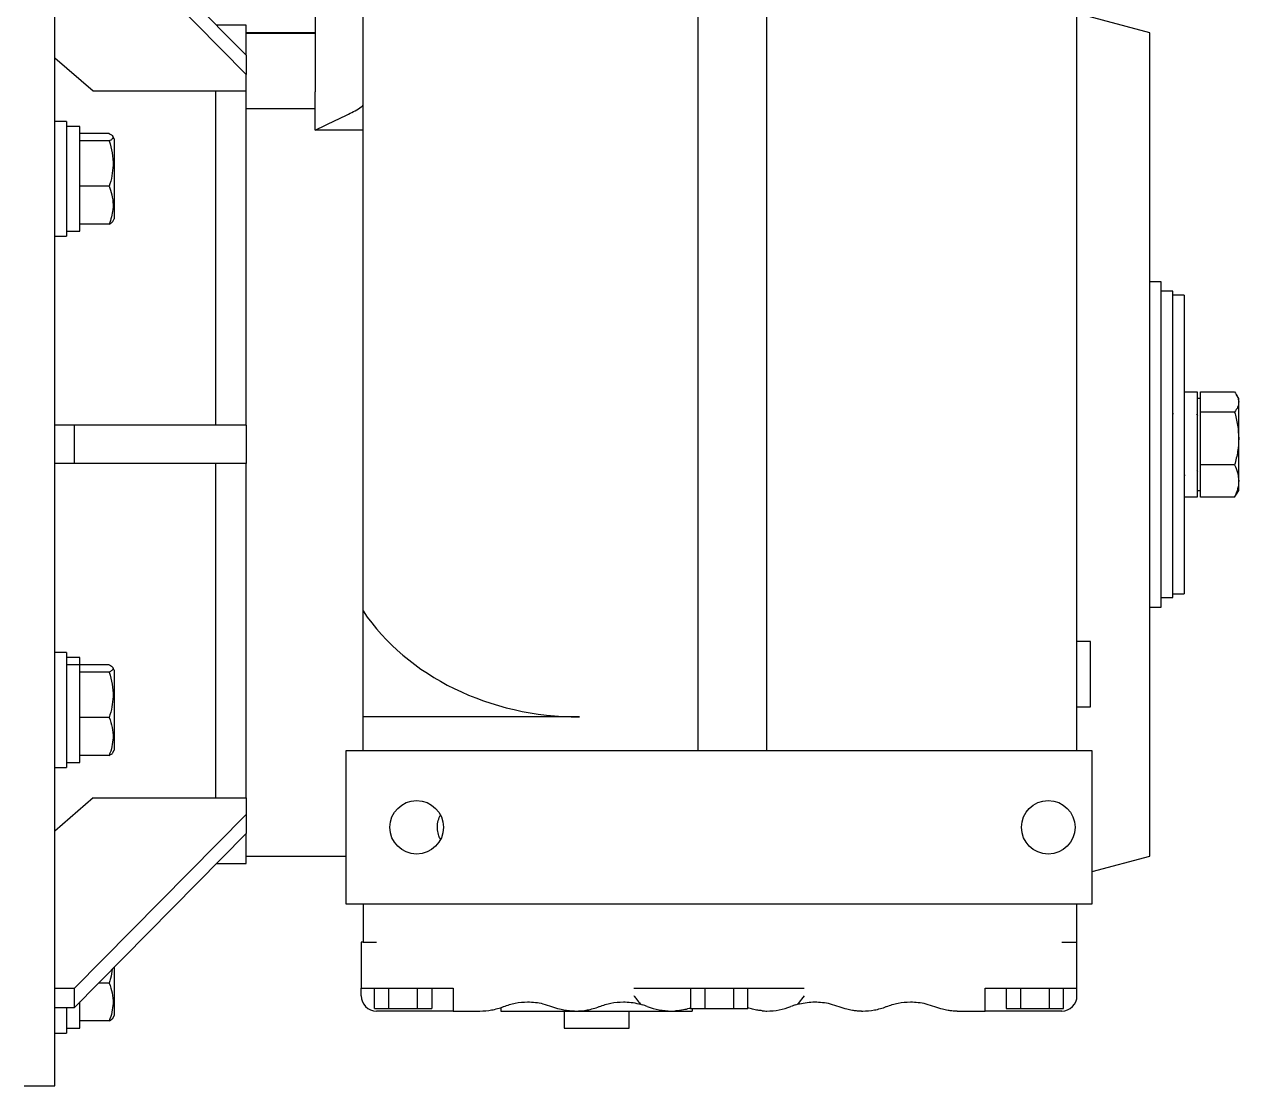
# Model space of a CAD drawing. Header units: millimetres. Extents: x 8 to 420, y -1 to 292.
# Drawn here: x 267.34 to 288.49, y 199.76 to 218.24 of the extents above; entities that cross this region are included whole.
import ezdxf

# ---------------------------------------------------------------- set-up
doc = ezdxf.new("R2010")
doc.units = ezdxf.units.MM

msp = doc.modelspace()

# ---------------------------------------------------------------- linework, layer by layer
at = {"color": 7, "linetype": 'Continuous', "lineweight": 25}
for p, q in [((272.408292, 223.887561), (272.408292, 217.061579)), ((279.074959, 205.589827), (279.074959, 223.589827)), ((280.274959, 205.589827), (280.274959, 223.589827)), ((285.674959, 205.589827), (285.674959, 223.589827)), ((267.874959, 199.756494), (267.874959, 222.089827)), ((273.241626, 208.023216), (273.241626, 221.156438)), ((271.208292, 217.700488), (268.208292, 220.731577)), ((271.208292, 217.367155), (268.208292, 220.398243)), ((286.941626, 218.089827), (285.705073, 218.421161)), ((271.208292, 218.223161), (270.690981, 218.223161)), ((271.208292, 217.700488), (271.208292, 218.223161)), ((272.408292, 218.089827), (271.208292, 218.089827)), ((271.208292, 218.087696), (272.408292, 218.087696)), ((286.941626, 210.923161), (286.941626, 218.089827)), ((267.874959, 217.65583), (268.541626, 217.078479)), ((271.208292, 217.700488), (271.208292, 217.367155)), ((271.208292, 217.078479), (271.208292, 217.367155)), ((268.541626, 217.078479), (271.208292, 217.078479)), ((270.674959, 211.256494), (270.674959, 217.078479)), ((270.674959, 211.256494), (270.674959, 217.078479)), ((271.208292, 211.256494), (271.208292, 217.078479)), ((272.408292, 216.397587), (272.408292, 217.061579)), ((272.408292, 216.770469), (271.208292, 216.770469)), ((268.074959, 216.548161), (267.874959, 216.548161)), ((268.074959, 216.548161), (268.074959, 214.548161)), ((268.308292, 216.461494), (268.074959, 216.461494)), ((268.308292, 214.634827), (268.308292, 216.461494)), ((273.241626, 216.397587), (272.408292, 216.397587)), ((268.821624, 216.33757), (268.308292, 216.33757)), ((268.821624, 216.2082), (268.308292, 216.2082)), ((268.908292, 216.244827), (268.880878, 216.29231)), ((268.908292, 216.244827), (268.908292, 215.11174)), ((268.821624, 215.418791), (268.308292, 215.418791)), ((268.908292, 215.11174), (268.908292, 214.851494)), ((268.821624, 214.758751), (268.308292, 214.758751)), ((268.880878, 214.804011), (268.908292, 214.851494)), ((267.874959, 214.548161), (268.074959, 214.548161)), ((268.074959, 214.634827), (268.308292, 214.634827)), ((287.141626, 213.756494), (286.941626, 213.756494)), ((287.141626, 208.089827), (287.141626, 213.756494)), ((287.341626, 213.589827), (287.141626, 213.589827)), ((287.341626, 208.256494), (287.341626, 213.589827)), ((287.541626, 213.523161), (287.341626, 213.523161)), ((287.541626, 213.523161), (287.541626, 208.323161)), ((287.774959, 211.836494), (287.541626, 211.836494)), ((287.774959, 210.009827), (287.774959, 211.836494)), ((287.828292, 211.723161), (287.774959, 211.723161)), ((287.828292, 211.66254), (287.828292, 211.838909)), ((287.828292, 211.838909), (288.420173, 211.838909)), ((288.491626, 211.723161), (288.453757, 211.788751)), ((288.491626, 211.66254), (288.491626, 211.723161)), ((287.828292, 211.486172), (287.828292, 211.66254)), ((288.491626, 211.028297), (288.491626, 211.66254)), ((287.358286, 211.455329), (287.341619, 211.455329)), ((287.776833, 211.424561), (287.75956, 211.454399)), ((287.828292, 211.028297), (287.828292, 211.486172)), ((288.420173, 211.486172), (287.828292, 211.486172)), ((268.208292, 211.256494), (267.874959, 211.256494)), ((268.208292, 211.256494), (268.208292, 210.589827)), ((271.208292, 211.256494), (268.208292, 211.256494)), ((271.208292, 211.256494), (271.208292, 210.589827)), ((286.941626, 203.756494), (286.941626, 210.923161)), ((287.828292, 210.570423), (287.828292, 211.028297)), ((288.491626, 210.288918), (288.491626, 211.028297)), ((268.208292, 210.589827), (267.874959, 210.589827)), ((271.208292, 210.589827), (268.208292, 210.589827)), ((270.674959, 204.767842), (270.674959, 210.589827)), ((270.674959, 204.767842), (270.674959, 210.589827)), ((271.208292, 204.767842), (271.208292, 210.589827)), ((287.762264, 210.472843), (287.774842, 210.451413)), ((288.420173, 210.570423), (287.828292, 210.570423)), ((287.828292, 210.288918), (287.828292, 210.570423)), ((287.541619, 210.390992), (287.558286, 210.390992)), ((287.828292, 210.007412), (287.828292, 210.288918)), ((288.491626, 210.123161), (288.491626, 210.288918)), ((287.774959, 210.123161), (287.828292, 210.123161)), ((288.420173, 210.007412), (288.450961, 210.058731)), ((288.453757, 210.05757), (288.491626, 210.123161)), ((287.541626, 210.009827), (287.774959, 210.009827)), ((288.420173, 210.007412), (287.828292, 210.007412)), ((287.141626, 208.256494), (287.341626, 208.256494)), ((287.341626, 208.323161), (287.541626, 208.323161)), ((273.241626, 206.177197), (273.241626, 208.023216)), ((286.941626, 208.089827), (287.141626, 208.089827)), ((285.908292, 207.489827), (285.674959, 207.489827)), ((285.908292, 206.923161), (285.908292, 207.489827)), ((268.074959, 207.298161), (267.874959, 207.298161)), ((268.074959, 207.298161), (268.074959, 207.164186)), ((268.308292, 207.211494), (268.074959, 207.211494)), ((268.074959, 207.164186), (268.074959, 205.298161)), ((268.074959, 207.094083), (268.308292, 207.094083)), ((268.308292, 207.084083), (268.074959, 207.084083)), ((268.308292, 207.094083), (268.308292, 207.211494)), ((268.308292, 207.094083), (268.308292, 207.084083)), ((268.821624, 207.08757), (268.308292, 207.08757)), ((268.308292, 205.384827), (268.308292, 207.084083)), ((268.821624, 206.9582), (268.308292, 206.9582)), ((268.908292, 206.994827), (268.882093, 207.040205)), ((268.908292, 206.994827), (268.908292, 205.601494)), ((285.908292, 206.356494), (285.908292, 206.923161)), ((285.674959, 206.356494), (285.908292, 206.356494)), ((268.821624, 206.168791), (268.308292, 206.168791)), ((277.013451, 206.177197), (273.241626, 206.177197)), ((273.241626, 205.589827), (273.241626, 206.177197)), ((268.882093, 205.556116), (268.908292, 205.601494)), ((285.941626, 205.589827), (272.941626, 205.589827)), ((272.941626, 205.589827), (272.941626, 202.923161)), ((285.941626, 202.923161), (285.941626, 205.589827)), ((268.074959, 205.384827), (268.308292, 205.384827)), ((268.821624, 205.508751), (268.308292, 205.508751)), ((267.874959, 205.298161), (268.074959, 205.298161)), ((268.541626, 204.767842), (267.874959, 204.190492)), ((268.541626, 204.767842), (271.208292, 204.767842)), ((271.208292, 204.767842), (271.208292, 204.479167)), ((271.208292, 204.479167), (268.208292, 201.448078)), ((271.208292, 204.479167), (271.208292, 204.145833)), ((271.208292, 204.145833), (268.208292, 201.114744)), ((271.208292, 203.623161), (271.208292, 204.145833)), ((271.208292, 203.756494), (272.941626, 203.756494)), ((285.941626, 203.488545), (286.941626, 203.756494)), ((270.690981, 203.623161), (271.208292, 203.623161)), ((272.941626, 202.923161), (285.941626, 202.923161)), ((273.241626, 202.923161), (273.241626, 202.256494)), ((285.674959, 202.256494), (285.674959, 202.923161)), ((273.208292, 202.256494), (273.208292, 201.456494)), ((273.241626, 202.256494), (273.208292, 202.256494)), ((273.241626, 202.256494), (273.474959, 202.256494)), ((285.408292, 202.256494), (285.674959, 202.256494)), ((285.674959, 201.456494), (285.674959, 202.256494)), ((268.908292, 201.821999), (268.908292, 200.976494)), ((268.208292, 201.448078), (267.874959, 201.448078)), ((268.208292, 201.448078), (268.208292, 201.114744)), ((268.821624, 201.543791), (268.632938, 201.543791)), ((273.208292, 201.456494), (273.474959, 201.456494)), ((273.208292, 201.323161), (273.208292, 201.456494)), ((273.441255, 201.103161), (273.441255, 201.456494)), ((273.474959, 201.456494), (274.808292, 201.456494)), ((273.691441, 201.103161), (273.691441, 201.456494)), ((274.191811, 201.103161), (274.191811, 201.456494)), ((274.441996, 201.456494), (274.441996, 201.103161)), ((274.808292, 201.456494), (274.808292, 201.323161)), ((277.95976, 201.456494), (280.923491, 201.456494)), ((278.941255, 201.456494), (278.941255, 201.103161)), ((279.191441, 201.456494), (279.191441, 201.103161)), ((279.691811, 201.456494), (279.691811, 201.103161)), ((279.941996, 201.103161), (279.941996, 201.456494)), ((284.074959, 201.456494), (285.408292, 201.456494)), ((284.074959, 201.323161), (284.074959, 201.456494)), ((284.441255, 201.456494), (284.441255, 201.103161)), ((284.691441, 201.456494), (284.691441, 201.103161)), ((285.191811, 201.456494), (285.191811, 201.103161)), ((285.408292, 201.456494), (285.674959, 201.456494)), ((285.441996, 201.103161), (285.441996, 201.456494)), ((285.674959, 201.323161), (285.674959, 201.456494)), ((268.308292, 200.759827), (268.308292, 201.215781)), ((274.808292, 201.323161), (274.808292, 201.056494)), ((278.073451, 201.175225), (278.104098, 201.166393)), ((280.779154, 201.166393), (280.809801, 201.175225)), ((284.074959, 201.056494), (284.074959, 201.323161)), ((268.208292, 201.114744), (267.874959, 201.114744)), ((268.074959, 201.114744), (268.074959, 200.673161)), ((268.880878, 200.929011), (268.908292, 200.976494)), ((273.441255, 201.103161), (273.691441, 201.103161)), ((273.941626, 201.056494), (273.474959, 201.056494)), ((273.691441, 201.103161), (274.191811, 201.103161)), ((274.808292, 201.056494), (273.941626, 201.056494)), ((274.191811, 201.103161), (274.441996, 201.103161)), ((274.808292, 201.056494), (275.274959, 201.056494)), ((275.641626, 201.117447), (275.641626, 201.056494)), ((275.641626, 201.056494), (276.941626, 201.056494)), ((276.741626, 201.056494), (276.741626, 200.756494)), ((276.941626, 201.056494), (278.608292, 201.056494)), ((277.874959, 200.756494), (277.874959, 201.056494)), ((278.608292, 201.056494), (278.974959, 201.056494)), ((278.941255, 201.103161), (279.191441, 201.103161)), ((278.974959, 201.103161), (278.974959, 201.056494)), ((279.191441, 201.103161), (279.691811, 201.103161)), ((279.691811, 201.103161), (279.941996, 201.103161)), ((283.608292, 201.056494), (284.074959, 201.056494)), ((284.941626, 201.056494), (284.074959, 201.056494)), ((284.441255, 201.103161), (284.691441, 201.103161)), ((284.691441, 201.103161), (285.191811, 201.103161)), ((285.408292, 201.056494), (284.941626, 201.056494)), ((285.191811, 201.103161), (285.441996, 201.103161)), ((268.074959, 200.759827), (268.308292, 200.759827)), ((268.821624, 200.883751), (268.308292, 200.883751)), ((276.741626, 200.756494), (277.308292, 200.756494)), ((277.308292, 200.756494), (277.874959, 200.756494)), ((267.874959, 200.673161), (268.074959, 200.673161)), ((267.341626, 199.756494), (267.874959, 199.756494))]:
    msp.add_line(p, q, dxfattribs=at)
for centre in [(274.174959, 204.256494), (285.174959, 204.256494)]:
    msp.add_circle(centre, 0.466667, dxfattribs=at)
for centre, radius, start, end in [((273.474959, 201.323161), 0.266667, 180, 270), ((277.774959, 200.081906), 1.133333, 68.4294217, 73.1171154), ((281.108292, 200.081906), 1.133333, 106.8828846, 111.5705783), ((285.408292, 201.323161), 0.266667, 270, 0), ((278.646288, 202.389286), 1.333333, 250.0623865, 268.3670351), ((278.608292, 202.189827), 1.133333, 270, 274.188579), ((280.312955, 202.389286), 1.333333, 264.8030111, 268.3670351), ((280.274959, 202.189827), 1.133333, 270, 291.5705783)]:
    msp.add_arc(centre, radius, start, end, dxfattribs=at)
msp.add_ellipse((277.013451, 209.813295), major_axis=(4.333333, 0), ratio=0.839099631, start_param=3.656331662, end_param=4.71238898, dxfattribs=at)
for points, knots in [([(272.408292, 216.397587), (272.503869, 216.443365), (272.697386, 216.536053), (272.932954, 216.64754), (273.105258, 216.734372), (273.191745, 216.783597), (273.232716, 216.820631), (273.239584, 216.833278), (273.241626, 216.837037)], [0, 0, 0, 0, 0.32543486, 0.658914797, 0.795687315, 0.933273923, 0.980168323, 1, 1, 1, 1]), ([(268.821624, 216.33757), (268.840542, 216.326341), (268.878789, 216.303641), (268.89278, 216.270007), (268.872243, 216.237856), (268.8386, 216.218146), (268.821624, 216.2082)], [0, 0, 0, 0, 0.264606909, 0.534951841, 0.765345238, 1, 1, 1, 1]), ([(268.821624, 216.2082), (268.840542, 216.139684), (268.878789, 216.001167), (268.89278, 215.795937), (268.872243, 215.599751), (268.8386, 215.479478), (268.821624, 215.418791)], [0, 0, 0, 0, 0.264606909, 0.534951841, 0.765345238, 1, 1, 1, 1]), ([(268.821624, 215.418791), (268.829511, 215.396481), (268.856595, 215.319865), (268.886965, 215.18437), (268.891578, 214.982923), (268.847816, 214.842685), (268.821624, 214.758751)], [0, 0, 0, 0, 0.103709457, 0.356148393, 0.614648473, 1, 1, 1, 1]), ([(268.821624, 214.758751), (268.842393, 214.769954), (268.871234, 214.78551), (268.875938, 214.8016), (268.877255, 214.806104)], [0, 0, 0, 0, 0.720093313, 1, 1, 1, 1]), ([(288.420173, 211.838909), (288.440144, 211.810266), (288.480452, 211.752455), (288.487879, 211.692693), (288.491626, 211.66254)], [0, 0, 0, 0, 0.495457962, 1, 1, 1, 1]), ([(288.491626, 211.66254), (288.488025, 211.632988), (288.480744, 211.573226), (288.44051, 211.515401), (288.420173, 211.486172)], [0, 0, 0, 0, 0.494510729, 1, 1, 1, 1]), ([(288.420173, 211.486172), (288.440144, 211.411811), (288.480452, 211.261726), (288.487879, 211.106577), (288.491626, 211.028297)], [0, 0, 0, 0, 0.49545797, 1, 1, 1, 1]), ([(288.491626, 211.028297), (288.488025, 210.951575), (288.480744, 210.796428), (288.44051, 210.646307), (288.420173, 210.570423)], [0, 0, 0, 0, 0.49451073, 1, 1, 1, 1]), ([(288.420173, 210.570423), (288.440144, 210.524706), (288.480452, 210.432432), (288.487879, 210.337045), (288.491626, 210.288918)], [0, 0, 0, 0, 0.49545797, 1, 1, 1, 1]), ([(288.491626, 210.288918), (288.488025, 210.241748), (288.480744, 210.146362), (288.44051, 210.054067), (288.420173, 210.007412)], [0, 0, 0, 0, 0.4945107297, 1, 1, 1, 1]), ([(268.821624, 207.08757), (268.847818, 207.071119), (268.891147, 207.043906), (268.887167, 207.004434), (268.857083, 206.977861), (268.829511, 206.962573), (268.821624, 206.9582)], [0, 0, 0, 0, 0.3853496386, 0.6374147002, 0.8962910515, 1, 1, 1, 1]), ([(268.821624, 206.9582), (268.840542, 206.889684), (268.878789, 206.751167), (268.89278, 206.545937), (268.872243, 206.349751), (268.8386, 206.229478), (268.821624, 206.168791)], [0, 0, 0, 0, 0.264606909, 0.534951841, 0.765345238, 1, 1, 1, 1]), ([(268.821624, 206.168791), (268.840542, 206.111503), (268.878789, 205.995687), (268.89278, 205.82409), (268.872243, 205.660056), (268.8386, 205.559493), (268.821624, 205.508751)], [0, 0, 0, 0, 0.264606909, 0.534951841, 0.765345238, 1, 1, 1, 1]), ([(268.821624, 205.508751), (268.829304, 205.513125), (268.855676, 205.528144), (268.880766, 205.544065), (268.881231, 205.555671), (268.881254, 205.556236)], [0, 0, 0, 0, 0.281008965, 0.965012201, 1, 1, 1, 1]), ([(274.589732, 204.042622), (274.579367, 204.064487), (274.555234, 204.115395), (274.534698, 204.209345), (274.536644, 204.322323), (274.559737, 204.409396), (274.582515, 204.455697), (274.589732, 204.470366)], [0, 0, 0, 0, 0.172119667, 0.400746949, 0.631378796, 0.88320986, 1, 1, 1, 1]), ([(268.874247, 201.7876), (268.866092, 201.73272), (268.853855, 201.650376), (268.829685, 201.570448), (268.821624, 201.543791)], [0, 0, 0, 0, 0.666482036, 1, 1, 1, 1]), ([(268.821624, 201.543791), (268.840542, 201.486503), (268.878789, 201.370687), (268.89278, 201.19909), (268.872243, 201.035056), (268.8386, 200.934493), (268.821624, 200.883751)], [0, 0, 0, 0, 0.264606909, 0.534951841, 0.765345238, 1, 1, 1, 1]), ([(275.691626, 201.135866), (275.757474, 201.158005), (275.890471, 201.202719), (276.125448, 201.223213), (276.344152, 201.199097), (276.47561, 201.153124), (276.524959, 201.135866)], [0, 0, 0, 0, 0.24756287, 0.500010847, 0.81230816, 1, 1, 1, 1]), ([(277.358292, 201.135866), (277.424121, 201.157991), (277.557077, 201.202678), (277.792391, 201.223397), (277.966673, 201.20333), (278.062863, 201.178012), (278.073451, 201.175225)], [0, 0, 0, 0, 0.29093104, 0.587602961, 0.954608651, 1, 1, 1, 1]), ([(277.95976, 201.323161), (277.959934, 201.32294), (277.97533, 201.303465), (278.015799, 201.252577), (278.051447, 201.204748), (278.073451, 201.175225)], [0, 0, 0, 0, 0.004364111, 0.385441456, 1, 1, 1, 1]), ([(280.923491, 201.323161), (280.923317, 201.32294), (280.893656, 201.285421), (280.852636, 201.233914), (280.818584, 201.187259), (280.809801, 201.175225)], [0, 0, 0, 0, 0.004367744, 0.743193557, 1, 1, 1, 1]), ([(280.809801, 201.175225), (280.897898, 201.193532), (280.996643, 201.214051), (281.187094, 201.216325), (281.344316, 201.199099), (281.475655, 201.153125), (281.524959, 201.135866)], [0, 0, 0, 0, 0.367892715, 0.412360858, 0.779405071, 1, 1, 1, 1]), ([(282.358292, 201.135866), (282.424141, 201.158005), (282.557138, 201.202719), (282.792115, 201.223213), (283.010818, 201.199097), (283.142277, 201.153124), (283.191626, 201.135866)], [0, 0, 0, 0, 0.24756287, 0.500010846, 0.812308159, 1, 1, 1, 1]), ([(268.821624, 200.883751), (268.842393, 200.894954), (268.871234, 200.91051), (268.875938, 200.9266), (268.877255, 200.931104)], [0, 0, 0, 0, 0.720093313, 1, 1, 1, 1]), ([(275.274959, 201.056494), (275.27548, 201.056494), (275.343907, 201.056526), (275.482503, 201.069149), (275.620642, 201.107919), (275.690142, 201.135282), (275.691626, 201.135866)], [0, 0, 0, 0, 0.003725841, 0.488982021, 0.989087255, 1, 1, 1, 1]), ([(276.524959, 201.135866), (276.571633, 201.120574), (276.650512, 201.09473), (276.752082, 201.074709), (276.820738, 201.065065), (276.865925, 201.060653), (276.895113, 201.058569), (276.913745, 201.057555), (276.925564, 201.057039), (276.933731, 201.056737), (276.938798, 201.056576), (276.941308, 201.056503), (276.941528, 201.056497), (276.941626, 201.056494)], [0, 0, 0, 0, 0.332991008, 0.562757305, 0.71636467, 0.816839066, 0.881830516, 0.923812587, 0.951097384, 0.969080963, 0.987167528, 0.994283984, 1, 1, 1, 1]), ([(276.941626, 201.056494), (276.942147, 201.056494), (277.010571, 201.056526), (277.149171, 201.069149), (277.287309, 201.107919), (277.356808, 201.135282), (277.358292, 201.135866)], [0, 0, 0, 0, 0.003725966, 0.488982084, 0.989087255, 1, 1, 1, 1]), ([(278.941255, 201.107419), (278.934178, 201.104963), (278.890869, 201.089934), (278.797807, 201.070976), (278.731814, 201.063893), (278.69107, 201.059521)], [0, 0, 0, 0, 0.069546636, 0.425558554, 1, 1, 1, 1]), ([(280.192181, 201.061434), (280.168105, 201.064096), (280.119289, 201.069495), (280.034823, 201.08272), (279.969861, 201.102856), (279.941996, 201.111493)], [0, 0, 0, 0, 0.357225253, 0.724287626, 1, 1, 1, 1]), ([(281.524959, 201.135866), (281.571633, 201.120574), (281.650513, 201.09473), (281.752083, 201.074709), (281.820739, 201.065065), (281.865926, 201.060653), (281.895114, 201.058569), (281.913746, 201.057555), (281.925564, 201.057039), (281.933732, 201.056737), (281.938798, 201.056576), (281.941308, 201.056503), (281.941528, 201.056497), (281.941626, 201.056494)], [0, 0, 0, 0, 0.332992438, 0.562759643, 0.716367292, 0.816841543, 0.881832648, 0.923814336, 0.951098786, 0.969082085, 0.987168377, 0.994284716, 1, 1, 1, 1]), ([(281.941626, 201.056494), (281.942147, 201.056494), (282.010572, 201.056526), (282.14917, 201.069149), (282.287309, 201.107919), (282.356808, 201.135282), (282.358292, 201.135866)], [0, 0, 0, 0, 0.003725904, 0.488982053, 0.989087255, 1, 1, 1, 1]), ([(283.191626, 201.135866), (283.2383, 201.120574), (283.317179, 201.09473), (283.418748, 201.074709), (283.487405, 201.065065), (283.532591, 201.060653), (283.561779, 201.058569), (283.580412, 201.057555), (283.592231, 201.057039), (283.600398, 201.056737), (283.605464, 201.056576), (283.607975, 201.056503), (283.608194, 201.056497), (283.608292, 201.056494)], [0, 0, 0, 0, 0.33299109, 0.562757445, 0.716364851, 0.816839277, 0.881830747, 0.923812833, 0.95109764, 0.969081227, 0.987167799, 0.994284258, 1, 1, 1, 1])]:
    msp.add_open_spline(points, degree=3, knots=knots, dxfattribs=at)

doc.saveas('drawing.dxf')
